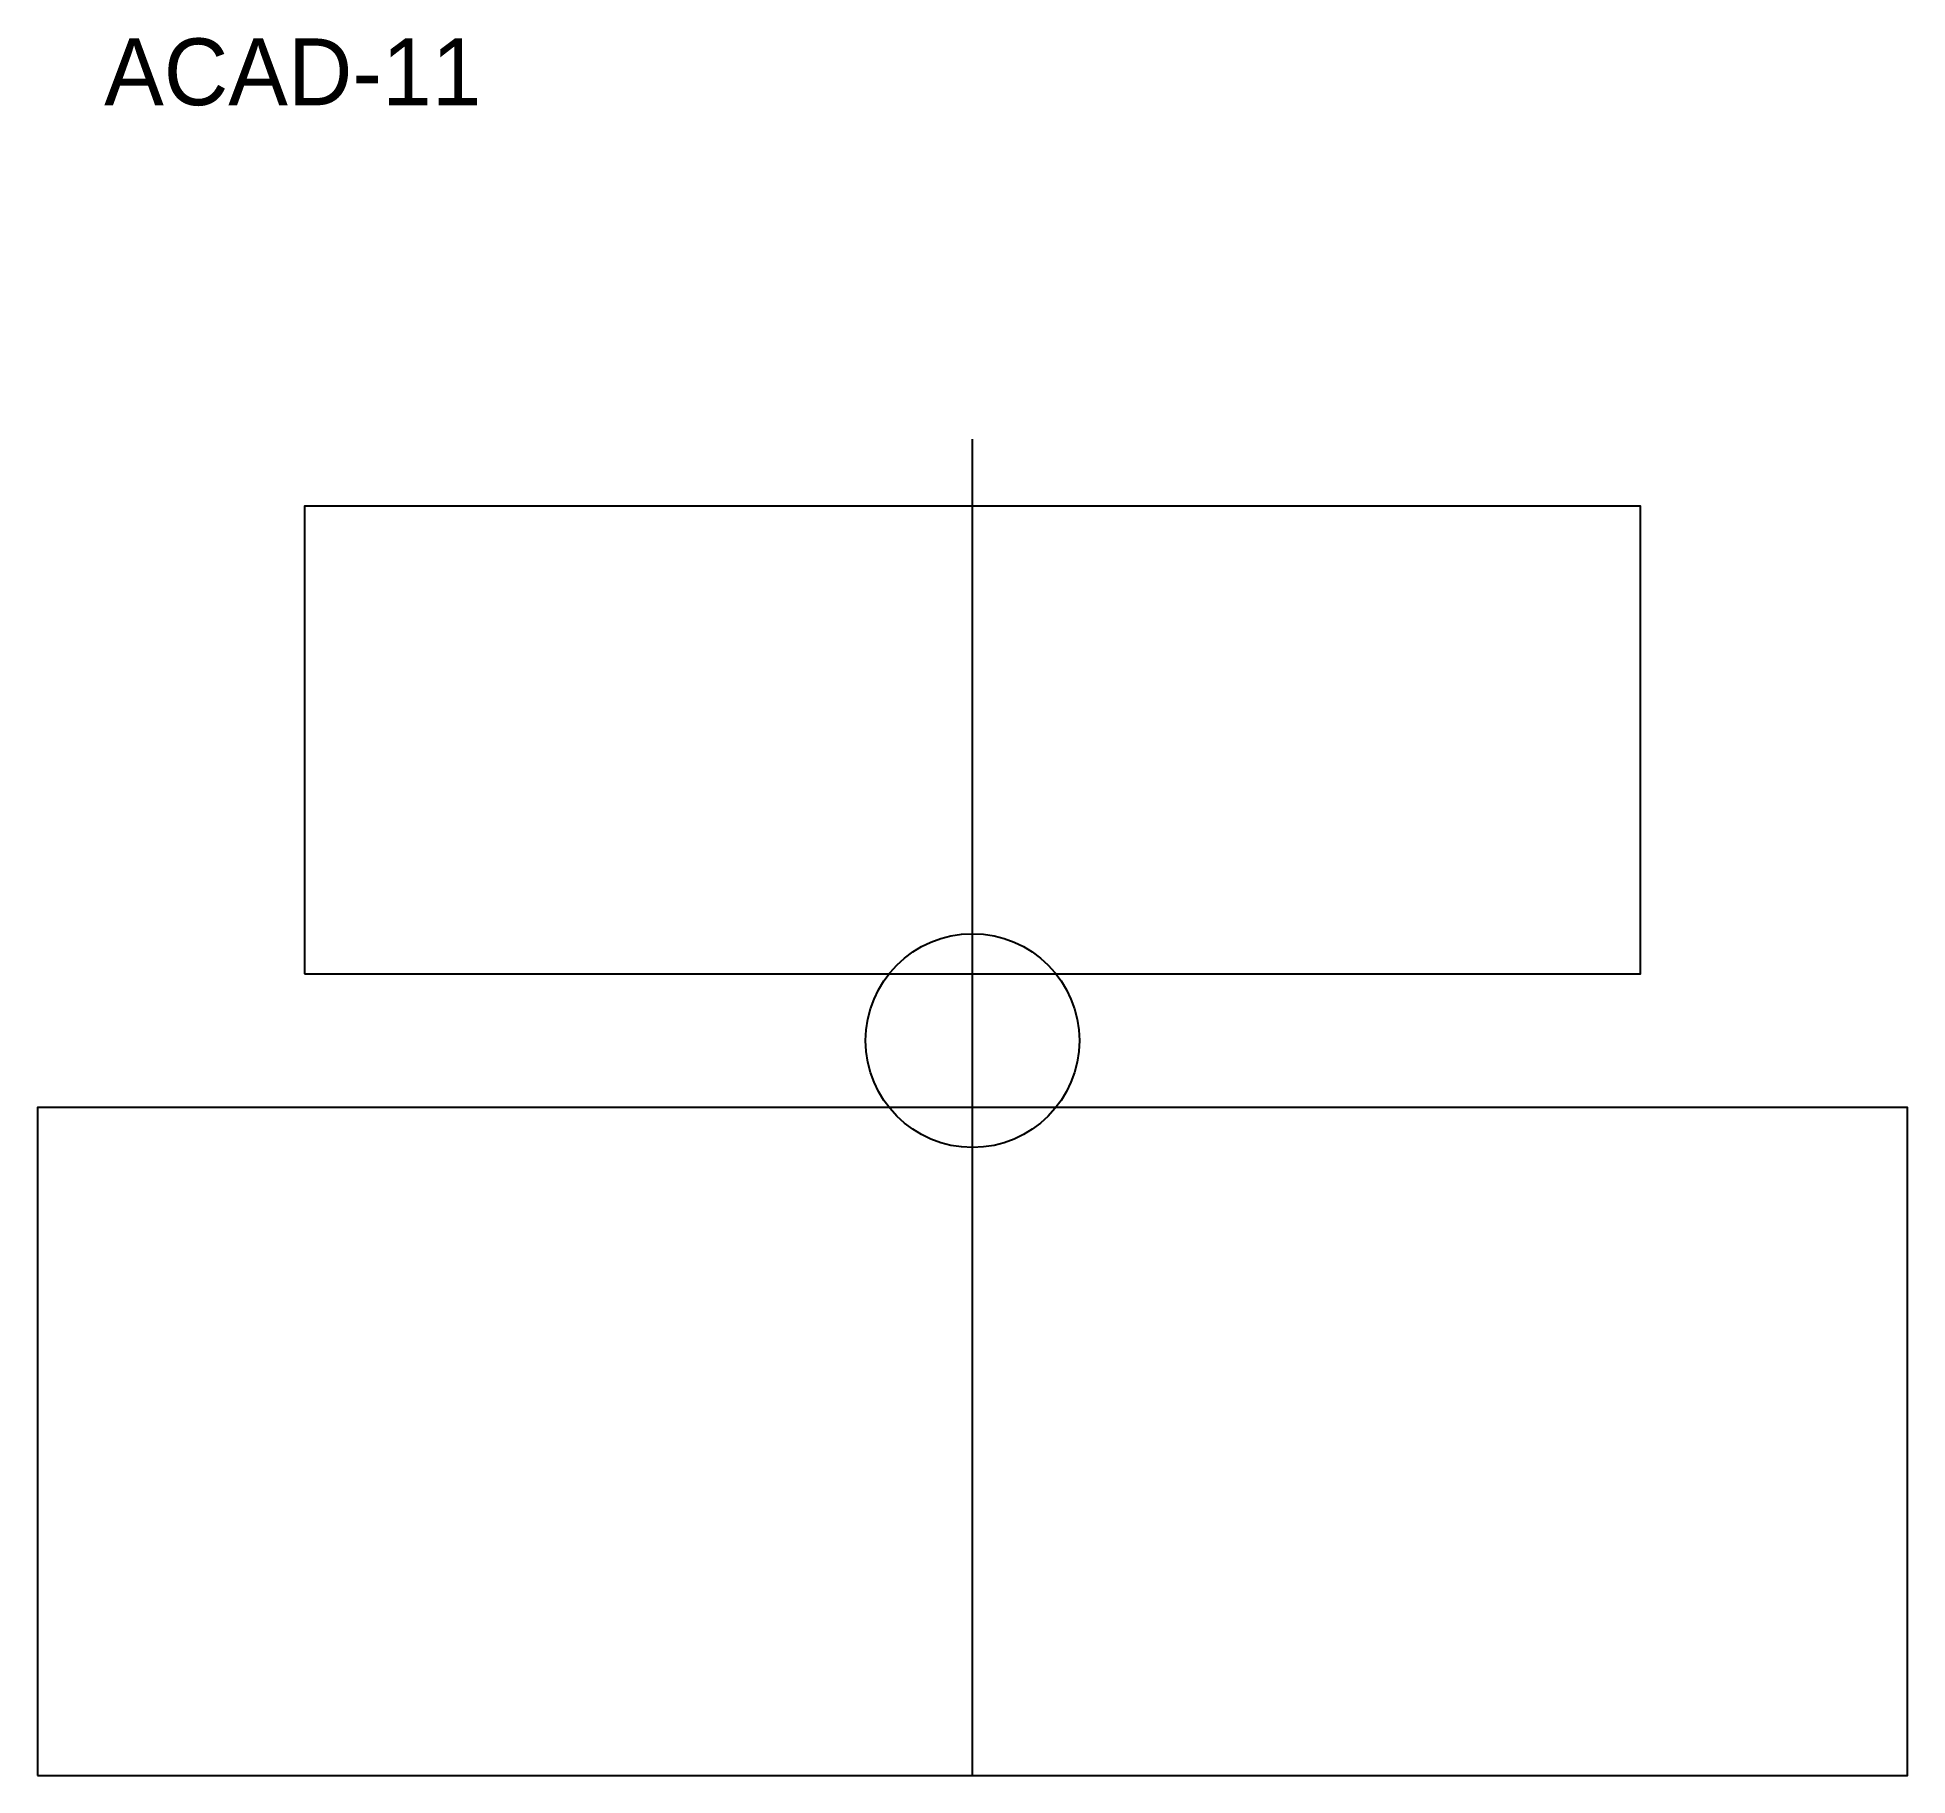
# Model space of a CAD drawing. Header units: metres. Extents: x 0 to 140, y 0 to 130.
import ezdxf

# ---------------------------------------------------------------- set-up
doc = ezdxf.new("R2010")
doc.units = ezdxf.units.M
for name, color, linetype in [('ANNOTATION', 7, 'Continuous'), ('CENTER', 7, 'Continuous'), ('HOLE', 7, 'Continuous'), ('OUTLINE', 7, 'Continuous')]:
    doc.layers.add(name, color=color, linetype=linetype)

msp = doc.modelspace()

# ---------------------------------------------------------------- linework, layer by layer
at = {"layer": 'CENTER'}
msp.add_line((70, 0), (70, 100), dxfattribs=at)
at = {"layer": 'HOLE'}
msp.add_circle((70, 55), 8, dxfattribs=at)
at = {"layer": 'OUTLINE'}
for points in [[(20, 60), (120, 60), (120, 95), (20, 95)], [(0, 0), (140, 0), (140, 50), (0, 50)]]:
    msp.add_lwpolyline(points, close=True, dxfattribs=at)

# ---------------------------------------------------------------- texts
at = {"layer": 'ANNOTATION'}
msp.add_text('ACAD-11', height=5, dxfattribs=at).set_placement((5, 125))

doc.saveas('drawing.dxf')
